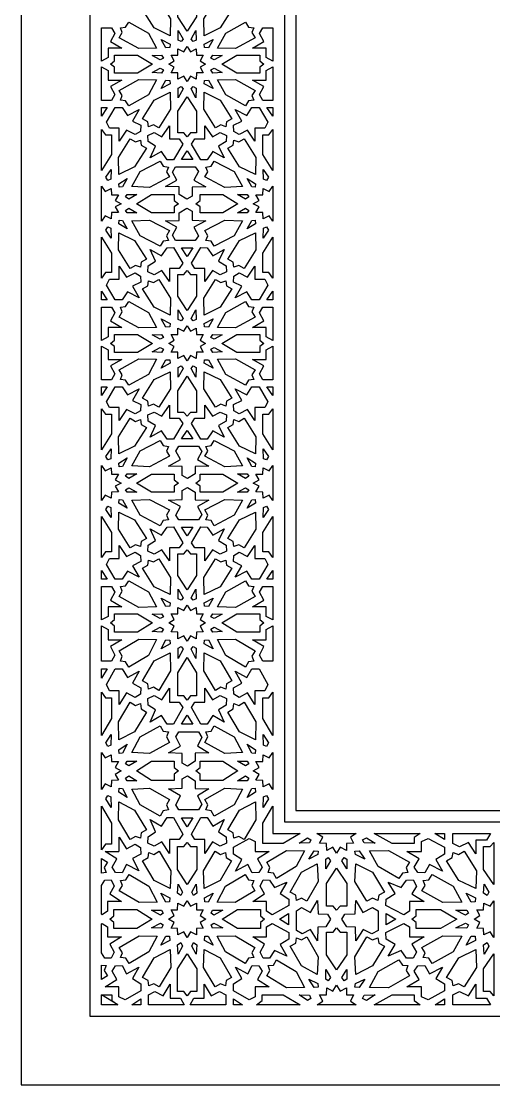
# Model space of a CAD drawing. Extents: x -275 to 275, y -935 to 935.
# Drawn here: x -275 to -68.5, y -935 to -469.7 of the extents above; entities that cross this region are included whole.
import ezdxf

# ---------------------------------------------------------------- set-up
doc = ezdxf.new("R2010")
doc.units = 0
doc.layers.add('LAYER_1', color=18, linetype='CONTINUOUS')
doc.layers.add('LAYER_2', color=4, linetype='CONTINUOUS')

msp = doc.modelspace()

# ---------------------------------------------------------------- linework, layer by layer
at = {"layer": 'LAYER_1'}
for points in [[(-275, -935), (275, -935), (275, 935), (-275, 935)], [(-209.78, -468.55), (-209.94, -475.99), (-216.89, -472.6), (-221.98, -464.46), (-219.66, -463.14), (-219.36, -460.95), (-217.19, -461.74), (-214.88, -460.42)], [(-201.06, -458.2), (-198.36, -458.2), (-198.36, -467.68), (-202.5, -473.98), (-206.64, -467.68), (-206.64, -458.2), (-203.94, -458.2), (-202.5, -456.47)], [(-187.81, -461.74), (-185.64, -460.95), (-185.34, -463.14), (-183.02, -464.46), (-188.11, -472.6), (-195.06, -475.99), (-195.22, -468.55), (-190.12, -460.42)], [(-234.16, -475.02), (-236, -478.51), (-231.01, -481.37), (-237.06, -481.37), (-237.06, -485.58), (-239.99, -487.13), (-239.99, -472.47), (-235.62, -472.47)], [(-219.44, -474.83), (-215.83, -481.42), (-223.62, -481.64), (-232.2, -476.85), (-230.84, -474.63), (-231.68, -472.57), (-229.38, -472.26), (-228.02, -470.04)], [(-204.25, -477.45), (-205.06, -478.54), (-206.45, -477.88), (-206.37, -473.64)], [(-198.55, -477.88), (-199.94, -478.54), (-200.75, -477.45), (-198.63, -473.64)], [(-175.62, -472.26), (-173.32, -472.57), (-174.16, -474.63), (-172.8, -476.85), (-181.38, -481.64), (-189.17, -481.42), (-185.56, -474.83), (-176.98, -470.04)], [(-165.01, -487.13), (-167.94, -485.58), (-167.94, -481.37), (-173.99, -481.37), (-169, -478.51), (-170.84, -475.02), (-169.38, -472.47), (-165.01, -472.47)], [(-209.9, -479.65), (-210.02, -481.13), (-211.81, -481.25), (-213.85, -477.6)], [(-193.19, -481.25), (-194.98, -481.13), (-195.1, -479.65), (-191.15, -477.6)], [(-200.99, -483.02), (-198.49, -481.75), (-198.39, -484.46), (-195.55, -484.55), (-196.88, -486.94), (-194.48, -488.37), (-196.88, -489.8), (-195.55, -492.2), (-198.39, -492.29), (-198.49, -495), (-200.99, -493.72), (-202.5, -496.02), (-204.01, -493.72), (-206.51, -495), (-206.61, -492.29), (-209.45, -492.2), (-208.12, -489.8), (-210.52, -488.37), (-208.12, -486.94), (-209.45, -484.55), (-206.61, -484.46), (-206.51, -481.75), (-204.01, -483.02), (-202.5, -480.73)], [(-217.67, -488.37), (-224.27, -492.31), (-234.21, -492.31), (-234.21, -489.74), (-236.01, -488.37), (-234.21, -487.01), (-234.21, -484.44), (-224.27, -484.44)], [(-212.8, -485.78), (-214.33, -486.51), (-217.82, -484.7), (-213.78, -484.43)], [(-187.18, -484.7), (-190.67, -486.51), (-192.2, -485.78), (-191.22, -484.43)], [(-170.79, -487.01), (-168.99, -488.37), (-170.79, -489.74), (-170.79, -492.31), (-180.73, -492.31), (-187.33, -488.37), (-180.73, -484.44), (-170.79, -484.44)], [(-237.06, -491.17), (-237.06, -495.38), (-231.01, -495.38), (-236, -498.24), (-234.16, -501.73), (-235.62, -504.28), (-239.99, -504.28), (-239.99, -489.62)], [(-212.8, -490.97), (-213.78, -492.32), (-217.82, -492.05), (-214.33, -490.24)], [(-187.18, -492.05), (-191.22, -492.32), (-192.2, -490.97), (-190.67, -490.24)], [(-165.01, -504.28), (-169.38, -504.28), (-170.84, -501.73), (-169, -498.24), (-173.99, -495.38), (-167.94, -495.38), (-167.94, -491.17), (-165.01, -489.62)], [(-215.83, -495.33), (-219.44, -501.92), (-228.02, -506.71), (-229.38, -504.49), (-231.68, -504.18), (-230.84, -502.12), (-232.2, -499.9), (-223.62, -495.11)], [(-210.02, -495.62), (-209.9, -497.1), (-213.85, -499.15), (-211.81, -495.5)], [(-191.15, -499.15), (-195.1, -497.1), (-194.98, -495.62), (-193.19, -495.5)], [(-172.8, -499.9), (-174.16, -502.12), (-173.32, -504.18), (-175.62, -504.49), (-176.98, -506.71), (-185.56, -501.92), (-189.17, -495.33), (-181.38, -495.11)], [(-209.78, -508.2), (-214.88, -516.33), (-217.19, -515.01), (-219.36, -515.8), (-219.66, -513.61), (-221.98, -512.29), (-216.89, -504.15), (-209.94, -500.76)], [(-204.25, -499.3), (-206.37, -503.11), (-206.45, -498.87), (-205.06, -498.21)], [(-198.55, -498.87), (-198.63, -503.11), (-200.75, -499.3), (-199.94, -498.21)], [(-188.11, -504.15), (-183.02, -512.29), (-185.34, -513.61), (-185.64, -515.8), (-187.81, -515.01), (-190.12, -516.33), (-195.22, -508.2), (-195.06, -500.76)], [(-198.36, -509.07), (-198.36, -518.55), (-201.06, -518.55), (-202.5, -520.28), (-203.94, -518.55), (-206.64, -518.55), (-206.64, -509.07), (-202.5, -502.77)], [(-239.99, -511.21), (-239.99, -507.45), (-237.4, -507.45)], [(-228.53, -510.94), (-223.54, -508.33), (-226.39, -513.34), (-222.78, -515.17), (-222.91, -517.84), (-225.23, -519.26), (-228.94, -517.31), (-232.15, -522.16), (-232.15, -516.45), (-236.49, -516.45), (-237.82, -513.87), (-233.93, -507.45), (-230.85, -507.45)], [(-167.18, -513.87), (-168.51, -516.45), (-172.85, -516.45), (-172.85, -522.16), (-176.06, -517.31), (-179.77, -519.26), (-182.09, -517.84), (-182.22, -515.17), (-178.61, -513.34), (-181.46, -508.33), (-176.47, -510.94), (-174.15, -507.45), (-171.07, -507.45)], [(-165.01, -511.21), (-167.6, -507.45), (-165.01, -507.45)], [(-210.19, -521.14), (-205.93, -521.14), (-204.42, -523.4), (-208.43, -530.28), (-211.28, -530.23), (-213.66, -526.67), (-218.67, -529.41), (-216.27, -524.31), (-219.54, -522.35), (-219.66, -519.67), (-216.95, -518.4), (-213.52, -520.2), (-210.19, -515.44)], [(-191.48, -520.2), (-188.05, -518.4), (-185.34, -519.67), (-185.46, -522.35), (-188.73, -524.31), (-186.33, -529.41), (-191.34, -526.67), (-193.72, -530.23), (-196.57, -530.28), (-200.58, -523.4), (-199.07, -521.14), (-194.81, -521.14), (-194.81, -515.44)], [(-238.15, -519.33), (-235.6, -519.33), (-235.6, -527.9), (-239.99, -534.91), (-239.99, -516.96)], [(-225.05, -522.49), (-222.88, -521.72), (-222.59, -523.91), (-220.28, -525.25), (-225.44, -533.35), (-232.41, -536.69), (-232.51, -529.26), (-227.36, -521.15)], [(-172.49, -529.26), (-172.59, -536.69), (-179.56, -533.35), (-184.72, -525.25), (-182.41, -523.91), (-182.12, -521.72), (-179.95, -522.49), (-177.64, -521.15)], [(-165.01, -534.91), (-169.4, -527.9), (-169.4, -519.33), (-166.85, -519.33), (-165.01, -516.96)], [(-200.06, -530.16), (-205, -530.16), (-202.5, -526.43)], [(-235.81, -538.83), (-237.2, -539.38), (-238.07, -537.92), (-235.7, -534.46)], [(-212.99, -533.09), (-210.71, -533.44), (-211.59, -535.48), (-210.28, -537.73), (-218.96, -542.35), (-226.74, -541.97), (-222.99, -535.46), (-214.31, -530.84)], [(-197.49, -535.47), (-199.56, -539.25), (-194.36, -542.06), (-200.26, -542.3), (-200.31, -546.25), (-202.59, -547.48), (-205.94, -545.45), (-205.96, -542.18), (-211.94, -542.04), (-207, -539.18), (-208.89, -535.74), (-207.53, -533.38), (-198.93, -533.38)], [(-182.01, -535.46), (-178.26, -541.97), (-186.04, -542.35), (-194.72, -537.73), (-193.41, -535.48), (-194.29, -533.44), (-192.01, -533.09), (-190.69, -530.84)], [(-166.93, -537.92), (-167.8, -539.38), (-169.19, -538.83), (-169.3, -534.46)], [(-230.75, -542.18), (-232.24, -542.33), (-232.42, -540.73), (-228.73, -538.45)], [(-172.58, -540.73), (-172.76, -542.33), (-174.25, -542.18), (-176.27, -538.45)], [(-238.38, -544.14), (-235.69, -542.87), (-235.58, -545.57), (-232.53, -545.67), (-233.96, -548.06), (-231.38, -549.49), (-233.96, -550.92), (-232.53, -553.31), (-235.58, -553.41), (-235.69, -556.11), (-238.38, -554.84), (-240, -557.14), (-240, -549.49), (-240, -549.49), (-240, -549.49), (-240, -541.84)], [(-165, -549.49), (-165, -549.49), (-165, -549.49), (-165, -557.14), (-166.62, -554.84), (-169.31, -556.11), (-169.42, -553.41), (-172.47, -553.31), (-171.04, -550.92), (-173.62, -549.49), (-171.04, -548.06), (-172.47, -545.67), (-169.42, -545.57), (-169.31, -542.87), (-166.62, -544.14), (-165, -541.84)], [(-224.56, -545.46), (-228.03, -547.46), (-229.49, -546.51), (-228.72, -545.45)], [(-208.16, -548.12), (-206.35, -549.49), (-208.16, -550.86), (-208.16, -553.44), (-218.1, -553.44), (-224.71, -549.49), (-224.71, -549.49), (-224.71, -549.49), (-218.1, -545.54), (-208.16, -545.54)], [(-180.29, -549.49), (-180.29, -549.49), (-180.29, -549.49), (-186.9, -553.44), (-196.84, -553.44), (-196.84, -550.86), (-198.65, -549.49), (-196.84, -548.12), (-196.84, -545.54), (-186.9, -545.54)], [(-175.51, -546.51), (-176.97, -547.46), (-180.44, -545.46), (-176.28, -545.45)], [(-224.56, -553.52), (-228.72, -553.53), (-229.49, -552.47), (-228.03, -551.52)], [(-200.31, -552.73), (-200.26, -556.68), (-194.36, -556.92), (-199.56, -559.73), (-197.49, -563.51), (-198.93, -565.6), (-207.53, -565.6), (-208.89, -563.24), (-207, -559.8), (-211.94, -556.94), (-205.96, -556.8), (-205.94, -553.53), (-202.59, -551.5)], [(-175.51, -552.47), (-176.28, -553.53), (-180.44, -553.52), (-176.97, -551.52)], [(-230.75, -556.8), (-228.73, -560.53), (-232.42, -558.25), (-232.24, -556.65)], [(-210.28, -561.25), (-211.59, -563.5), (-210.71, -565.54), (-212.99, -565.89), (-214.31, -568.14), (-222.99, -563.52), (-226.74, -557.01), (-218.96, -556.63)], [(-178.26, -557.01), (-182.01, -563.52), (-190.69, -568.14), (-192.01, -565.89), (-194.29, -565.54), (-193.41, -563.5), (-194.72, -561.25), (-186.04, -556.63)], [(-172.58, -558.25), (-176.27, -560.53), (-174.25, -556.8), (-172.76, -556.65)], [(-235.81, -560.15), (-235.7, -564.52), (-238.07, -561.06), (-237.2, -559.6)], [(-225.44, -565.63), (-220.28, -573.73), (-222.59, -575.07), (-222.88, -577.26), (-225.05, -576.49), (-227.36, -577.83), (-232.51, -569.72), (-232.41, -562.29)], [(-172.49, -569.72), (-177.64, -577.83), (-179.95, -576.49), (-182.12, -577.26), (-182.41, -575.07), (-184.72, -573.73), (-179.56, -565.63), (-172.59, -562.29)], [(-166.93, -561.06), (-169.3, -564.52), (-169.19, -560.15), (-167.8, -559.6)], [(-235.6, -571.08), (-235.6, -579.65), (-238.15, -579.65), (-239.99, -582.02), (-239.99, -564.07)], [(-165.01, -582.02), (-166.85, -579.65), (-169.4, -579.65), (-169.4, -571.08), (-165.01, -564.07)], [(-204.42, -575.58), (-205.93, -577.84), (-210.19, -577.84), (-210.19, -583.54), (-213.52, -578.78), (-216.95, -580.58), (-219.66, -579.31), (-219.54, -576.63), (-216.27, -574.67), (-218.67, -569.57), (-213.66, -572.31), (-211.28, -568.75), (-208.43, -568.7)], [(-202.5, -572.55), (-205, -568.82), (-200.06, -568.82)], [(-193.72, -568.75), (-191.34, -572.31), (-186.33, -569.57), (-188.73, -574.67), (-185.46, -576.63), (-185.34, -579.31), (-188.05, -580.58), (-191.48, -578.78), (-194.81, -583.54), (-194.81, -577.84), (-199.07, -577.84), (-200.58, -575.58), (-196.57, -568.7)], [(-228.94, -581.67), (-225.23, -579.72), (-222.91, -581.14), (-222.78, -583.81), (-226.39, -585.64), (-223.54, -590.65), (-228.53, -588.04), (-230.85, -591.53), (-233.93, -591.53), (-237.82, -585.11), (-236.49, -582.53), (-232.15, -582.53), (-232.15, -576.82)], [(-172.85, -582.53), (-168.51, -582.53), (-167.18, -585.11), (-171.07, -591.53), (-174.15, -591.53), (-176.47, -588.04), (-181.46, -590.65), (-178.61, -585.64), (-182.22, -583.81), (-182.09, -581.14), (-179.77, -579.72), (-176.06, -581.67), (-172.85, -576.82)], [(-201.06, -580.43), (-198.36, -580.43), (-198.36, -589.91), (-202.5, -596.21), (-206.64, -589.91), (-206.64, -580.43), (-203.94, -580.43), (-202.5, -578.7)], [(-209.78, -590.78), (-209.94, -598.22), (-216.89, -594.83), (-221.98, -586.69), (-219.66, -585.37), (-219.36, -583.18), (-217.19, -583.97), (-214.88, -582.65)], [(-187.81, -583.97), (-185.64, -583.18), (-185.34, -585.37), (-183.02, -586.69), (-188.11, -594.83), (-195.06, -598.22), (-195.22, -590.78), (-190.12, -582.65)], [(-237.4, -591.53), (-239.99, -591.53), (-239.99, -587.77)], [(-165.01, -591.53), (-167.6, -591.53), (-165.01, -587.77)], [(-234.16, -597.25), (-236, -600.74), (-231.01, -603.6), (-237.06, -603.6), (-237.06, -607.81), (-239.99, -609.36), (-239.99, -594.7), (-235.62, -594.7)], [(-219.44, -597.06), (-215.83, -603.65), (-223.62, -603.87), (-232.2, -599.08), (-230.84, -596.86), (-231.68, -594.8), (-229.38, -594.49), (-228.02, -592.27)], [(-175.62, -594.49), (-173.32, -594.8), (-174.16, -596.86), (-172.8, -599.08), (-181.38, -603.87), (-189.17, -603.65), (-185.56, -597.06), (-176.98, -592.27)], [(-165.01, -609.36), (-167.94, -607.81), (-167.94, -603.6), (-173.99, -603.6), (-169, -600.74), (-170.84, -597.25), (-169.38, -594.7), (-165.01, -594.7)], [(-209.9, -601.88), (-210.02, -603.36), (-211.81, -603.48), (-213.85, -599.83)], [(-204.25, -599.68), (-205.06, -600.77), (-206.45, -600.11), (-206.37, -595.87)], [(-198.55, -600.11), (-199.94, -600.77), (-200.75, -599.68), (-198.63, -595.87)], [(-193.19, -603.48), (-194.98, -603.36), (-195.1, -601.88), (-191.15, -599.83)], [(-200.99, -605.26), (-198.49, -603.98), (-198.39, -606.69), (-195.55, -606.78), (-196.88, -609.18), (-194.47, -610.61), (-194.47, -610.61), (-196.88, -612.05), (-195.55, -614.44), (-198.39, -614.53), (-198.49, -617.24), (-200.99, -615.97), (-202.5, -618.26), (-204.01, -615.97), (-206.51, -617.24), (-206.61, -614.53), (-209.45, -614.44), (-208.12, -612.05), (-210.53, -610.61), (-210.53, -610.61), (-208.12, -609.18), (-209.45, -606.78), (-206.61, -606.69), (-206.51, -603.98), (-204.01, -605.26), (-202.5, -602.96)], [(-217.66, -610.61), (-224.27, -614.55), (-234.21, -614.55), (-234.21, -611.98), (-236.02, -610.61), (-236.02, -610.61), (-234.21, -609.24), (-234.21, -606.67), (-224.27, -606.67)], [(-212.8, -608.01), (-214.33, -608.74), (-217.82, -606.93), (-213.78, -606.66)], [(-187.18, -606.93), (-190.67, -608.74), (-192.2, -608.01), (-191.22, -606.66)], [(-170.79, -609.24), (-168.98, -610.61), (-168.98, -610.61), (-170.79, -611.98), (-170.79, -614.55), (-180.73, -614.55), (-187.34, -610.61), (-180.73, -606.67), (-170.79, -606.67)], [(-237.06, -613.41), (-237.06, -617.62), (-231.01, -617.62), (-236, -620.48), (-234.16, -623.97), (-235.62, -626.52), (-239.99, -626.52), (-239.99, -611.86)], [(-212.8, -613.21), (-213.78, -614.56), (-217.82, -614.29), (-214.33, -612.48)], [(-187.18, -614.29), (-191.22, -614.56), (-192.2, -613.21), (-190.67, -612.48)], [(-165.01, -626.52), (-169.38, -626.52), (-170.84, -623.97), (-169, -620.48), (-173.99, -617.62), (-167.94, -617.62), (-167.94, -613.41), (-165.01, -611.86)], [(-215.83, -617.57), (-219.44, -624.16), (-228.02, -628.95), (-229.38, -626.73), (-231.68, -626.42), (-230.84, -624.36), (-232.2, -622.14), (-223.62, -617.35)], [(-210.02, -617.86), (-209.9, -619.34), (-213.85, -621.39), (-211.81, -617.74)], [(-191.15, -621.39), (-195.1, -619.34), (-194.98, -617.86), (-193.19, -617.74)], [(-172.8, -622.14), (-174.16, -624.36), (-173.32, -626.42), (-175.62, -626.73), (-176.98, -628.95), (-185.56, -624.16), (-189.17, -617.57), (-181.38, -617.35)], [(-209.78, -630.44), (-214.88, -638.57), (-217.19, -637.25), (-219.36, -638.04), (-219.66, -635.85), (-221.98, -634.53), (-216.89, -626.39), (-209.94, -623)], [(-204.25, -621.54), (-206.37, -625.35), (-206.45, -621.11), (-205.06, -620.45)], [(-198.55, -621.11), (-198.63, -625.35), (-200.75, -621.54), (-199.94, -620.45)], [(-188.11, -626.39), (-183.02, -634.53), (-185.34, -635.85), (-185.64, -638.04), (-187.81, -637.25), (-190.12, -638.57), (-195.22, -630.44), (-195.06, -623)], [(-198.36, -631.31), (-198.36, -640.79), (-201.06, -640.79), (-202.5, -642.52), (-203.94, -640.79), (-206.64, -640.79), (-206.64, -631.31), (-202.5, -625.01)], [(-239.99, -633.45), (-239.99, -629.69), (-237.4, -629.69)], [(-228.53, -633.18), (-223.54, -630.57), (-226.39, -635.59), (-222.78, -637.41), (-222.91, -640.08), (-225.23, -641.5), (-228.94, -639.55), (-232.15, -644.4), (-232.15, -638.69), (-236.49, -638.69), (-237.82, -636.12), (-233.93, -629.69), (-230.85, -629.69)], [(-167.18, -636.12), (-168.51, -638.69), (-172.85, -638.69), (-172.85, -644.4), (-176.06, -639.55), (-179.77, -641.5), (-182.09, -640.08), (-182.22, -637.41), (-178.61, -635.59), (-181.46, -630.57), (-176.47, -633.18), (-174.15, -629.69), (-171.07, -629.69)], [(-165.01, -633.45), (-167.6, -629.69), (-165.01, -629.69)], [(-238.15, -641.57), (-235.6, -641.57), (-235.6, -650.14), (-239.99, -657.16), (-239.99, -639.2)], [(-210.19, -643.38), (-205.93, -643.38), (-204.42, -645.64), (-208.43, -652.52), (-211.28, -652.47), (-213.66, -648.92), (-218.67, -651.65), (-216.27, -646.55), (-219.54, -644.59), (-219.66, -641.91), (-216.95, -640.64), (-213.52, -642.44), (-210.19, -637.68)], [(-191.48, -642.44), (-188.05, -640.64), (-185.34, -641.91), (-185.46, -644.59), (-188.73, -646.55), (-186.33, -651.65), (-191.34, -648.92), (-193.72, -652.47), (-196.57, -652.52), (-200.58, -645.64), (-199.07, -643.38), (-194.81, -643.38), (-194.81, -637.68)], [(-165.01, -657.16), (-169.4, -650.14), (-169.4, -641.57), (-166.85, -641.57), (-165.01, -639.2)], [(-225.05, -644.73), (-222.88, -643.96), (-222.59, -646.15), (-220.28, -647.49), (-225.44, -655.59), (-232.41, -658.93), (-232.51, -651.5), (-227.36, -643.39)], [(-172.49, -651.5), (-172.59, -658.93), (-179.56, -655.59), (-184.72, -647.49), (-182.41, -646.15), (-182.12, -643.96), (-179.95, -644.73), (-177.64, -643.39)], [(-200, -652.4), (-204.94, -652.4), (-202.5, -648.68)], [(-212.99, -655.33), (-210.71, -655.68), (-211.59, -657.72), (-210.28, -659.97), (-218.96, -664.59), (-226.74, -664.21), (-222.99, -657.7), (-214.31, -653.08)], [(-196.11, -657.98), (-198, -661.42), (-193.06, -664.28), (-199.04, -664.42), (-199.06, -667.69), (-202.41, -669.72), (-204.69, -668.49), (-204.74, -664.54), (-210.64, -664.3), (-205.44, -661.49), (-207.51, -657.71), (-206.07, -655.62), (-197.47, -655.62)], [(-182.01, -657.7), (-178.26, -664.21), (-186.04, -664.59), (-194.72, -659.97), (-193.41, -657.72), (-194.29, -655.68), (-192.01, -655.33), (-190.69, -653.08)], [(-235.81, -661.07), (-237.2, -661.62), (-238.07, -660.16), (-235.7, -656.7)], [(-230.75, -664.43), (-232.24, -664.57), (-232.42, -662.98), (-228.73, -660.69)], [(-172.58, -662.98), (-172.76, -664.57), (-174.25, -664.43), (-176.27, -660.69)], [(-166.93, -660.16), (-167.8, -661.62), (-169.19, -661.07), (-169.3, -656.7)], [(-238.38, -666.38), (-235.69, -665.11), (-235.58, -667.81), (-232.53, -667.91), (-233.96, -670.3), (-231.38, -671.73), (-233.96, -673.16), (-232.53, -675.55), (-235.58, -675.65), (-235.69, -678.36), (-238.38, -677.08), (-240, -679.38), (-240, -671.73), (-240, -671.73), (-240, -671.73), (-240, -671.73), (-240, -664.08)], [(-165, -671.73), (-165, -671.73), (-165, -671.73), (-165, -679.38), (-166.62, -677.08), (-169.31, -678.36), (-169.42, -675.65), (-172.47, -675.55), (-171.04, -673.16), (-173.62, -671.73), (-171.04, -670.3), (-172.47, -667.91), (-169.42, -667.81), (-169.31, -665.11), (-166.62, -666.38), (-165, -664.08)], [(-224.56, -667.7), (-228.03, -669.7), (-229.49, -668.75), (-228.72, -667.69)], [(-208.16, -670.36), (-206.35, -671.73), (-208.16, -673.1), (-208.16, -675.68), (-218.1, -675.68), (-224.71, -671.73), (-224.71, -671.73), (-224.71, -671.73), (-218.1, -667.79), (-208.16, -667.79)], [(-180.29, -671.73), (-180.29, -671.73), (-180.29, -671.73), (-186.9, -675.68), (-196.84, -675.68), (-196.84, -673.1), (-198.65, -671.73), (-196.84, -670.36), (-196.84, -667.79), (-186.9, -667.79)], [(-175.51, -668.75), (-176.97, -669.7), (-180.44, -667.7), (-176.28, -667.69)], [(-224.56, -675.76), (-228.72, -675.77), (-229.49, -674.71), (-228.03, -673.76)], [(-199.06, -675.77), (-199.04, -679.04), (-193.06, -679.18), (-198, -682.05), (-196.11, -685.49), (-197.47, -687.84), (-206.07, -687.84), (-207.51, -685.75), (-205.44, -681.97), (-210.64, -679.16), (-204.74, -678.92), (-204.69, -674.97), (-202.41, -673.74)], [(-175.51, -674.71), (-176.28, -675.77), (-180.44, -675.76), (-176.97, -673.76)], [(-230.75, -679.04), (-228.73, -682.77), (-232.42, -680.49), (-232.24, -678.89)], [(-210.28, -683.49), (-211.59, -685.74), (-210.71, -687.78), (-212.99, -688.13), (-214.31, -690.38), (-222.99, -685.76), (-226.74, -679.25), (-218.96, -678.87)], [(-178.26, -679.25), (-182.01, -685.76), (-190.69, -690.38), (-192.01, -688.13), (-194.29, -687.78), (-193.41, -685.74), (-194.72, -683.49), (-186.04, -678.87)], [(-172.58, -680.49), (-176.27, -682.77), (-174.25, -679.04), (-172.76, -678.89)], [(-235.81, -682.39), (-235.7, -686.76), (-238.07, -683.3), (-237.2, -681.84)], [(-166.93, -683.3), (-169.3, -686.76), (-169.19, -682.39), (-167.8, -681.84)], [(-235.6, -693.33), (-235.6, -701.89), (-238.15, -701.89), (-239.99, -704.26), (-239.99, -686.31)], [(-225.44, -687.87), (-220.28, -695.98), (-222.59, -697.31), (-222.88, -699.5), (-225.05, -698.73), (-227.36, -700.07), (-232.51, -691.97), (-232.41, -684.53)], [(-172.49, -691.97), (-177.64, -700.07), (-179.95, -698.73), (-182.12, -699.5), (-182.41, -697.31), (-184.72, -695.98), (-179.56, -687.87), (-172.59, -684.53)], [(-165.01, -704.26), (-166.85, -701.89), (-169.4, -701.89), (-169.4, -693.33), (-165.01, -686.31)], [(-204.42, -697.82), (-205.93, -700.08), (-210.19, -700.08), (-210.19, -705.78), (-213.52, -701.02), (-216.95, -702.83), (-219.66, -701.55), (-219.54, -698.87), (-216.27, -696.91), (-218.67, -691.81), (-213.66, -694.55), (-211.28, -690.99), (-208.43, -690.94)], [(-202.5, -694.79), (-204.94, -691.06), (-200, -691.06)], [(-193.72, -690.99), (-191.34, -694.55), (-186.33, -691.81), (-188.73, -696.91), (-185.46, -698.87), (-185.34, -701.55), (-188.05, -702.83), (-191.48, -701.02), (-194.81, -705.78), (-194.81, -700.08), (-199.07, -700.08), (-200.58, -697.82), (-196.57, -690.94)], [(-228.94, -703.91), (-225.23, -701.96), (-222.91, -703.38), (-222.78, -706.05), (-226.39, -707.88), (-223.54, -712.89), (-228.53, -710.28), (-230.85, -713.77), (-233.93, -713.77), (-237.82, -707.35), (-236.49, -704.77), (-232.15, -704.77), (-232.15, -699.06)], [(-201.06, -702.67), (-198.36, -702.67), (-198.36, -712.15), (-202.5, -718.45), (-206.64, -712.15), (-206.64, -702.67), (-203.94, -702.67), (-202.5, -700.94)], [(-172.85, -704.77), (-168.51, -704.77), (-167.18, -707.35), (-171.07, -713.77), (-174.15, -713.77), (-176.47, -710.28), (-181.46, -712.89), (-178.61, -707.88), (-182.22, -706.05), (-182.09, -703.38), (-179.77, -701.96), (-176.06, -703.91), (-172.85, -699.06)], [(-209.78, -713.03), (-209.94, -720.46), (-216.89, -717.07), (-221.98, -708.93), (-219.66, -707.62), (-219.36, -705.43), (-217.19, -706.21), (-214.88, -704.89)], [(-187.81, -706.21), (-185.64, -705.43), (-185.34, -707.62), (-183.02, -708.93), (-188.11, -717.07), (-195.06, -720.46), (-195.22, -713.03), (-190.12, -704.89)], [(-237.4, -713.77), (-239.99, -713.77), (-239.99, -710.01)], [(-165.01, -713.77), (-167.6, -713.77), (-165.01, -710.01)], [(-219.44, -719.3), (-215.83, -725.89), (-223.62, -726.11), (-232.2, -721.32), (-230.84, -719.1), (-231.68, -717.04), (-229.38, -716.73), (-228.02, -714.51)], [(-175.62, -716.73), (-173.32, -717.04), (-174.16, -719.1), (-172.8, -721.32), (-181.38, -726.11), (-189.17, -725.89), (-185.56, -719.3), (-176.98, -714.51)], [(-234.16, -719.49), (-236, -722.98), (-231.01, -725.84), (-237.06, -725.84), (-237.06, -730.05), (-239.99, -731.6), (-239.99, -716.94), (-235.62, -716.94)], [(-204.25, -721.92), (-205.06, -723.01), (-206.45, -722.35), (-206.37, -718.11)], [(-198.55, -722.35), (-199.94, -723.01), (-200.75, -721.92), (-198.63, -718.11)], [(-165.01, -731.6), (-167.94, -730.05), (-167.94, -725.84), (-173.99, -725.84), (-169, -722.98), (-170.84, -719.49), (-169.38, -716.94), (-165.01, -716.94)], [(-209.9, -724.12), (-210.02, -725.6), (-211.81, -725.72), (-213.85, -722.07)], [(-200.99, -727.5), (-198.49, -726.22), (-198.39, -728.93), (-195.55, -729.02), (-196.88, -731.42), (-194.49, -732.84), (-196.88, -734.36), (-195.55, -736.89), (-198.39, -736.99), (-198.49, -739.87), (-200.99, -738.52), (-202.5, -740.95), (-204.01, -738.52), (-206.51, -739.87), (-206.61, -736.99), (-209.45, -736.89), (-208.12, -734.36), (-210.51, -732.84), (-208.12, -731.42), (-209.45, -729.02), (-206.61, -728.93), (-206.51, -726.22), (-204.01, -727.5), (-202.5, -725.2)], [(-193.19, -725.72), (-194.98, -725.6), (-195.1, -724.12), (-191.15, -722.07)], [(-217.67, -732.84), (-224.27, -737.02), (-234.21, -737.02), (-234.21, -734.29), (-236.01, -732.84), (-234.21, -731.48), (-234.21, -728.91), (-224.27, -728.91)], [(-212.8, -730.25), (-214.33, -730.99), (-217.82, -729.17), (-213.78, -728.9)], [(-187.18, -729.17), (-190.67, -730.99), (-192.2, -730.25), (-191.22, -728.9)], [(-170.79, -731.48), (-168.99, -732.84), (-170.79, -734.29), (-170.79, -737.02), (-180.73, -737.02), (-187.33, -732.84), (-180.73, -728.91), (-170.79, -728.91)], [(-237.06, -735.81), (-237.06, -740.27), (-231.01, -740.27), (-236, -743.31), (-234.16, -747.01), (-235.62, -749.71), (-239.99, -749.71), (-239.99, -734.16)], [(-212.8, -735.59), (-213.78, -737.03), (-217.82, -736.74), (-214.33, -734.81)], [(-187.18, -736.74), (-191.22, -737.03), (-192.2, -735.59), (-190.67, -734.81)], [(-165.01, -749.71), (-169.38, -749.71), (-170.84, -747.01), (-169, -743.31), (-173.99, -740.27), (-167.94, -740.27), (-167.94, -735.81), (-165.01, -734.16)], [(-215.83, -740.22), (-219.44, -747.21), (-228.02, -752.29), (-229.38, -749.94), (-231.68, -749.61), (-230.84, -747.43), (-232.2, -745.07), (-223.62, -739.99)], [(-210.02, -740.52), (-209.9, -742.1), (-213.85, -744.27), (-211.81, -740.4)], [(-204.25, -744.43), (-206.37, -748.47), (-206.45, -743.97), (-205.06, -743.28)], [(-198.55, -743.97), (-198.63, -748.47), (-200.75, -744.43), (-199.94, -743.28)], [(-191.15, -744.27), (-195.1, -742.1), (-194.98, -740.52), (-193.19, -740.4)], [(-172.8, -745.07), (-174.16, -747.43), (-173.32, -749.61), (-175.62, -749.94), (-176.98, -752.29), (-185.56, -747.21), (-189.17, -740.22), (-181.38, -739.99)], [(-209.78, -753.87), (-214.88, -762.5), (-217.19, -761.1), (-219.36, -761.93), (-219.66, -759.61), (-221.98, -758.21), (-216.89, -749.58), (-209.94, -745.98)], [(-198.36, -754.8), (-198.36, -764.85), (-201.06, -764.85), (-202.5, -766.69), (-203.94, -764.85), (-206.64, -764.85), (-206.64, -754.8), (-202.5, -748.12)], [(-188.11, -749.58), (-183.02, -758.21), (-185.34, -759.61), (-185.64, -761.93), (-187.81, -761.1), (-190.12, -762.5), (-195.22, -753.87), (-195.06, -745.98)], [(-239.99, -757.07), (-239.99, -753.08), (-237.4, -753.08)], [(-228.53, -756.78), (-223.54, -754.01), (-226.39, -759.33), (-222.78, -761.27), (-222.91, -764.1), (-225.23, -765.61), (-228.94, -763.54), (-232.15, -768.68), (-232.15, -762.63), (-236.49, -762.63), (-237.82, -759.89), (-233.93, -753.08), (-230.85, -753.08)], [(-167.18, -759.89), (-168.51, -762.63), (-172.85, -762.63), (-172.85, -768.68), (-176.06, -763.54), (-179.77, -765.61), (-182.09, -764.1), (-182.22, -761.27), (-178.61, -759.33), (-181.46, -754.01), (-176.47, -756.78), (-174.15, -753.08), (-171.07, -753.08)], [(-210.19, -767.6), (-205.93, -767.6), (-204.42, -770), (-208.43, -777.29), (-211.28, -777.24), (-213.66, -773.47), (-218.67, -776.38), (-216.27, -770.97), (-219.54, -768.89), (-219.66, -766.04), (-216.95, -764.69), (-213.52, -766.6), (-210.19, -761.55)], [(-191.48, -766.6), (-188.05, -764.69), (-185.34, -766.04), (-185.46, -768.89), (-188.73, -770.97), (-186.33, -776.38), (-191.34, -773.47), (-193.72, -777.24), (-196.57, -777.29), (-200.58, -770), (-199.07, -767.6), (-194.81, -767.6), (-194.81, -761.55)], [(-238.15, -765.69), (-235.6, -765.69), (-235.6, -774.77), (-239.99, -782.22), (-239.99, -763.17)], [(-225.05, -769.03), (-222.88, -768.22), (-222.59, -770.54), (-220.28, -771.96), (-225.44, -780.55), (-232.41, -784.1), (-232.51, -776.21), (-227.36, -767.62)], [(-172.49, -776.21), (-172.59, -784.1), (-179.56, -780.55), (-184.72, -771.96), (-182.41, -770.54), (-182.12, -768.22), (-179.95, -769.03), (-177.64, -767.62)], [(-165.01, -782.22), (-169.4, -774.77), (-169.4, -765.69), (-166.85, -765.69), (-165.01, -763.17)], [(-200, -777.17), (-204.94, -777.17), (-202.5, -773.22)], [(-235.81, -786.37), (-237.2, -786.96), (-238.07, -785.4), (-235.7, -781.73)], [(-212.99, -780.28), (-210.71, -780.65), (-211.59, -782.82), (-210.28, -785.2), (-218.96, -790.1), (-226.74, -789.7), (-222.99, -782.79), (-214.31, -777.89)], [(-196.11, -783.09), (-198, -786.74), (-193.06, -789.77), (-199.04, -789.93), (-199.06, -793.4), (-202.41, -795.55), (-204.69, -794.25), (-204.74, -790.05), (-210.64, -789.8), (-205.44, -786.81), (-207.51, -782.81), (-206.07, -780.59), (-197.47, -780.59)], [(-182.01, -782.79), (-178.26, -789.7), (-186.04, -790.1), (-194.72, -785.2), (-193.41, -782.82), (-194.29, -780.65), (-192.01, -780.28), (-190.69, -777.89)], [(-166.93, -785.4), (-167.8, -786.96), (-169.19, -786.37), (-169.3, -781.73)], [(-230.75, -789.93), (-232.24, -790.08), (-232.42, -788.39), (-228.73, -785.96)], [(-172.58, -788.39), (-172.76, -790.08), (-174.25, -789.93), (-176.27, -785.96)], [(-238.38, -792), (-235.69, -790.65), (-235.58, -793.52), (-232.53, -793.62), (-233.96, -796.16), (-231.38, -797.68), (-233.96, -799.2), (-232.53, -801.74), (-235.58, -801.83), (-235.69, -804.71), (-238.38, -803.36), (-240, -805.8), (-240, -797.68), (-240, -797.68), (-240, -797.68), (-240, -797.68), (-240, -789.56)], [(-165, -797.68), (-165, -797.68), (-165, -797.68), (-165, -805.8), (-166.62, -803.36), (-169.31, -804.71), (-169.42, -801.83), (-172.47, -801.74), (-171.04, -799.2), (-173.62, -797.68), (-171.04, -796.16), (-172.47, -793.62), (-169.42, -793.52), (-169.31, -790.65), (-166.62, -792), (-165, -789.56)], [(-224.56, -793.4), (-228.03, -795.52), (-229.49, -794.52), (-228.72, -793.39)], [(-208.16, -796.22), (-206.35, -797.68), (-208.16, -799.13), (-208.16, -801.86), (-218.1, -801.86), (-224.71, -797.68), (-224.71, -797.68), (-224.71, -797.68), (-218.1, -793.49), (-208.16, -793.49)], [(-180.29, -797.68), (-180.29, -797.68), (-180.29, -797.68), (-186.9, -801.86), (-196.84, -801.86), (-196.84, -799.13), (-198.65, -797.68), (-196.84, -796.22), (-196.84, -793.49), (-186.9, -793.49)], [(-175.51, -794.52), (-176.97, -795.52), (-180.44, -793.4), (-176.28, -793.39)], [(-224.56, -801.96), (-228.72, -801.97), (-229.49, -800.84), (-228.03, -799.83)], [(-199.06, -801.96), (-199.04, -805.43), (-193.06, -805.59), (-198, -808.62), (-196.11, -812.27), (-197.47, -814.77), (-206.07, -814.77), (-207.51, -812.55), (-205.44, -808.55), (-210.64, -805.56), (-204.74, -805.3), (-204.69, -801.11), (-202.41, -799.81)], [(-175.51, -800.84), (-176.28, -801.97), (-180.44, -801.96), (-176.97, -799.83)], [(-235.81, -808.99), (-235.7, -813.63), (-238.07, -809.96), (-237.2, -808.4)], [(-230.75, -805.43), (-228.73, -809.39), (-232.42, -806.97), (-232.24, -805.28)], [(-210.28, -810.16), (-211.59, -812.54), (-210.71, -814.71), (-212.99, -815.08), (-214.31, -817.46), (-222.99, -812.57), (-226.74, -805.65), (-218.96, -805.26)], [(-178.26, -805.65), (-182.01, -812.57), (-190.69, -817.46), (-192.01, -815.08), (-194.29, -814.71), (-193.41, -812.54), (-194.72, -810.16), (-186.04, -805.26)], [(-172.58, -806.97), (-176.27, -809.39), (-174.25, -805.43), (-172.76, -805.28)], [(-166.93, -809.96), (-169.3, -813.63), (-169.19, -808.99), (-167.8, -808.4)], [(-235.6, -820.59), (-235.6, -829.67), (-238.15, -829.67), (-239.99, -832.19), (-239.99, -813.14)], [(-225.44, -814.81), (-220.28, -823.4), (-222.59, -824.82), (-222.88, -827.14), (-225.05, -826.33), (-227.36, -827.74), (-232.51, -819.15), (-232.41, -811.26)], [(-172.49, -819.15), (-177.64, -827.74), (-179.95, -826.33), (-182.12, -827.14), (-182.41, -824.82), (-184.72, -823.4), (-179.56, -814.81), (-172.59, -811.26)], [(-165.01, -825.04), (-153.12, -825.04), (-160.57, -829.43), (-169.4, -829.43), (-169.4, -820.59), (-165.01, -813.14)], [(-204.42, -825.36), (-205.93, -827.76), (-210.19, -827.76), (-210.19, -833.81), (-213.52, -828.75), (-216.95, -830.67), (-219.66, -829.31), (-219.54, -826.47), (-216.27, -824.39), (-218.67, -818.98), (-213.66, -821.88), (-211.28, -818.11), (-208.43, -818.06)], [(-202.5, -822.14), (-204.94, -818.19), (-200, -818.19)], [(-193.72, -818.11), (-191.34, -821.88), (-186.33, -818.98), (-188.73, -824.39), (-185.46, -826.47), (-185.34, -829.31), (-188.05, -830.67), (-191.48, -828.75), (-194.81, -833.81), (-194.81, -827.76), (-199.07, -827.76), (-200.58, -825.36), (-196.57, -818.06)], [(-228.94, -831.82), (-225.23, -829.75), (-222.91, -831.25), (-222.78, -834.09), (-226.39, -836.03), (-223.61, -841.42), (-229, -838.64), (-230.94, -842.24), (-233.77, -842.12), (-235.28, -839.8), (-233.21, -836.09), (-238.35, -832.88), (-232.3, -832.88), (-232.3, -832.73), (-232.15, -832.73), (-232.15, -826.68)], [(-172.71, -828.53), (-172.71, -832.88), (-166.65, -832.88), (-171.79, -836.09), (-169.73, -839.8), (-171.23, -842.12), (-174.07, -842.24), (-176, -838.64), (-181.32, -841.49), (-178.56, -836.49), (-182.26, -834.17), (-182.26, -831.09), (-175.44, -827.21)], [(-148.38, -827.83), (-148.97, -829.22), (-153.6, -829.33), (-149.93, -826.96)], [(-137.18, -825.02), (-128.58, -825.02), (-131.16, -826.64), (-129.73, -829.34), (-132.77, -829.44), (-132.88, -832.49), (-135.57, -831.06), (-137.18, -833.64), (-138.79, -831.06), (-141.47, -832.49), (-141.58, -829.44), (-144.62, -829.34), (-143.19, -826.64), (-145.77, -825.02), (-137.18, -825.02), (-137.18, -825.02)], [(-120.28, -829.33), (-125.19, -829.22), (-125.82, -827.83), (-124.17, -826.96)], [(-103.28, -826.88), (-103.28, -829.43), (-112.91, -829.43), (-120.79, -825.04), (-100.62, -825.04)], [(-89.93, -831.09), (-89.93, -834.17), (-93.85, -836.49), (-90.92, -841.49), (-96.55, -838.64), (-98.61, -842.24), (-101.61, -842.12), (-103.2, -839.8), (-101.01, -836.09), (-106.46, -832.88), (-100.05, -832.88), (-100.05, -828.53), (-97.15, -827.21)], [(-89.93, -827.63), (-94.16, -825.04), (-89.93, -825.04)], [(-71.63, -827.96), (-76.36, -827.96), (-76.36, -834.02), (-79.58, -829.02), (-83.5, -830.87), (-86.36, -829.4), (-86.36, -825.04), (-69.89, -825.04)], [(-209.66, -841.4), (-209.89, -849.2), (-216.88, -845.58), (-221.96, -837.01), (-219.6, -835.64), (-219.28, -833.35), (-217.09, -834.19), (-214.74, -832.83)], [(-201.05, -830.82), (-198.32, -830.82), (-198.32, -840.76), (-202.5, -847.37), (-206.69, -840.76), (-206.69, -830.82), (-203.96, -830.82), (-202.5, -829), (-202.5, -829)], [(-187.91, -834.19), (-185.73, -833.35), (-185.4, -835.64), (-183.04, -837.01), (-188.13, -845.58), (-195.12, -849.2), (-195.35, -841.4), (-190.27, -832.83)], [(-151.24, -832.62), (-154.78, -839.58), (-163.38, -844.74), (-164.8, -842.43), (-167.12, -842.15), (-166.3, -839.97), (-167.72, -837.67), (-159.12, -832.51)], [(-145.26, -832.78), (-145.41, -834.28), (-149.37, -836.3), (-146.95, -832.61)], [(-124.77, -836.3), (-128.97, -834.28), (-129.13, -832.78), (-127.34, -832.61)], [(-105.33, -837.67), (-106.83, -839.97), (-105.97, -842.15), (-108.43, -842.43), (-109.93, -844.74), (-119.03, -839.58), (-122.79, -832.62), (-114.44, -832.51)], [(-76.06, -841.4), (-76.31, -849.2), (-83.71, -845.58), (-89.1, -837.01), (-86.6, -835.64), (-86.26, -833.35), (-83.94, -834.19), (-81.45, -832.83)], [(-68.49, -847.36), (-72.92, -840.76), (-72.92, -830.82), (-70.03, -830.82), (-68.49, -829.01)], [(-237.28, -837.67), (-238.7, -839.97), (-237.88, -842.15), (-240, -842.41), (-240, -836.04)], [(-139.81, -836.99), (-141.93, -840.47), (-141.94, -836.3), (-140.82, -835.53)], [(-132.63, -836.3), (-132.65, -840.47), (-134.89, -836.99), (-133.83, -835.53)], [(-145.24, -846.07), (-150.13, -854.75), (-152.52, -853.43), (-154.68, -854.32), (-155.06, -852.03), (-157.44, -850.72), (-152.54, -842.04), (-145.63, -838.28)], [(-137.18, -840.31), (-132.74, -846.92), (-132.74, -856.86), (-135.63, -856.86), (-137.18, -858.68), (-138.72, -856.86), (-141.61, -856.86), (-141.61, -846.92), (-137.18, -840.31), (-137.18, -840.31)], [(-121.41, -842.04), (-116.22, -850.72), (-118.74, -852.03), (-119.14, -854.32), (-121.43, -853.43), (-123.96, -854.75), (-129.15, -846.07), (-128.73, -838.28)], [(-234.36, -848.07), (-236.27, -851.5), (-231.22, -854.83), (-237.27, -854.83), (-237.27, -859.09), (-239.66, -860.61), (-240, -860.42), (-240, -847.76), (-238.55, -845.49), (-235.71, -845.36)], [(-219.24, -848.14), (-215.65, -855.08), (-223.54, -855.24), (-232.17, -850.15), (-230.77, -847.83), (-231.6, -845.66), (-229.28, -845.36), (-227.88, -843.04)], [(-175.73, -845.36), (-173.41, -845.66), (-174.24, -847.83), (-172.84, -850.15), (-181.47, -855.24), (-189.35, -855.08), (-185.76, -848.14), (-177.13, -843.04)], [(-166.45, -845.49), (-164.37, -848.75), (-158.96, -846.35), (-161.86, -851.36), (-158.09, -853.75), (-158.04, -856.6), (-165.34, -860.61), (-167.74, -859.09), (-167.74, -854.83), (-173.78, -854.83), (-168.73, -851.5), (-170.65, -848.07), (-169.29, -845.36)], [(-102.23, -848.07), (-104.26, -851.5), (-98.91, -854.83), (-105.31, -854.83), (-105.31, -859.09), (-107.85, -860.61), (-115.58, -856.6), (-115.53, -853.75), (-111.54, -851.36), (-114.61, -846.35), (-108.88, -848.75), (-106.68, -845.49), (-103.67, -845.36)], [(-86.22, -848.14), (-82.41, -855.08), (-90.77, -855.24), (-99.91, -850.15), (-98.43, -847.83), (-99.31, -845.66), (-96.85, -845.36), (-95.36, -843.04)], [(-210.06, -853.21), (-210.19, -855.01), (-211.77, -855.12), (-213.94, -851.17)], [(-204.48, -850.7), (-205.26, -852.23), (-206.69, -851.25), (-206.41, -847.21)], [(-198.31, -851.25), (-199.74, -852.23), (-200.52, -850.7), (-198.59, -847.21)], [(-193.24, -855.12), (-194.81, -855.01), (-194.94, -853.21), (-191.07, -851.17)], [(-76.5, -853.21), (-76.63, -855.01), (-78.3, -855.12), (-80.6, -851.17)], [(-70.58, -850.7), (-71.41, -852.23), (-72.92, -851.25), (-72.62, -847.21)], [(-200.98, -856.91), (-198.44, -855.57), (-198.34, -858.41), (-195.47, -858.51), (-196.82, -861.02), (-194.38, -862.52), (-196.82, -864.03), (-195.47, -866.54), (-198.34, -866.64), (-198.44, -869.48), (-200.98, -868.14), (-202.5, -870.55), (-202.5, -870.55), (-204.02, -868.14), (-206.56, -869.48), (-206.66, -866.64), (-209.53, -866.54), (-208.18, -864.03), (-210.62, -862.52), (-208.18, -861.02), (-209.53, -858.51), (-206.66, -858.41), (-206.56, -855.57), (-204.02, -856.91), (-202.5, -854.5), (-202.5, -854.5)], [(-145.28, -860.29), (-141.09, -860.33), (-139.79, -862.61), (-141.94, -865.96), (-145.41, -865.99), (-145.56, -871.97), (-148.6, -867.02), (-152.25, -868.92), (-154.75, -867.55), (-154.75, -858.95), (-152.53, -857.51), (-148.52, -859.58), (-145.54, -854.39)], [(-125.66, -859.58), (-121.42, -857.51), (-119.07, -858.95), (-119.07, -867.55), (-121.72, -868.92), (-125.58, -867.02), (-128.8, -871.97), (-128.96, -865.99), (-132.64, -865.96), (-134.92, -862.61), (-133.54, -860.33), (-129.1, -860.29), (-128.83, -854.39)], [(-68.49, -870.54), (-70.1, -868.14), (-72.79, -869.48), (-72.89, -866.64), (-75.93, -866.54), (-74.5, -864.03), (-77.09, -862.52), (-74.5, -861.02), (-75.93, -858.51), (-72.89, -858.41), (-72.79, -855.57), (-70.1, -856.91), (-68.49, -854.51)], [(-217.78, -862.52), (-224.47, -866.66), (-234.52, -866.66), (-234.52, -863.96), (-236.36, -862.52), (-234.52, -861.09), (-234.52, -858.39), (-224.47, -858.39)], [(-212.94, -859.96), (-214.1, -860.78), (-218.14, -858.65), (-213.64, -858.58)], [(-186.87, -858.65), (-190.9, -860.78), (-192.06, -859.96), (-191.36, -858.58)], [(-170.48, -861.09), (-168.65, -862.52), (-170.48, -863.96), (-170.48, -866.66), (-180.54, -866.66), (-187.22, -862.52), (-180.54, -858.39), (-170.48, -858.39)], [(-158.17, -865.02), (-162.12, -862.52), (-158.17, -860.08)], [(-111.27, -862.52), (-115.45, -865.02), (-115.45, -860.08)], [(-84.67, -862.52), (-91.75, -866.66), (-102.4, -866.66), (-102.4, -863.96), (-104.35, -862.52), (-102.4, -861.09), (-102.4, -858.39), (-91.75, -858.39)], [(-79.55, -859.96), (-80.77, -860.78), (-85.05, -858.65), (-80.29, -858.58)], [(-237.27, -865.96), (-237.27, -870.22), (-231.22, -870.22), (-236.27, -873.55), (-234.36, -876.98), (-235.71, -879.69), (-238.55, -879.56), (-240, -877.29), (-240, -864.63), (-239.66, -864.44)], [(-212.94, -865.09), (-213.64, -866.47), (-218.14, -866.4), (-214.1, -864.27)], [(-186.87, -866.4), (-191.36, -866.47), (-192.06, -865.09), (-190.9, -864.27)], [(-158.04, -868.45), (-158.09, -871.3), (-161.86, -873.69), (-158.96, -878.7), (-164.37, -876.3), (-166.45, -879.56), (-169.29, -879.69), (-170.65, -876.98), (-168.73, -873.55), (-173.78, -870.22), (-167.74, -870.22), (-167.74, -865.96), (-165.34, -864.44)], [(-105.31, -865.96), (-105.31, -870.22), (-98.91, -870.22), (-104.26, -873.55), (-102.23, -876.98), (-103.67, -879.69), (-106.68, -879.56), (-108.88, -876.3), (-114.61, -878.7), (-111.54, -873.69), (-115.53, -871.3), (-115.58, -868.45), (-107.85, -864.44)], [(-79.55, -865.09), (-80.29, -866.47), (-85.05, -866.4), (-80.77, -864.27)], [(-215.65, -869.97), (-219.24, -876.91), (-227.88, -882.01), (-229.28, -879.69), (-231.6, -879.39), (-230.77, -877.22), (-232.17, -874.9), (-223.54, -869.81)], [(-210.19, -870.04), (-210.06, -871.84), (-213.94, -873.88), (-211.77, -869.93)], [(-191.07, -873.88), (-194.94, -871.84), (-194.81, -870.04), (-193.24, -869.93)], [(-172.84, -874.9), (-174.24, -877.22), (-173.41, -879.39), (-175.73, -879.69), (-177.13, -882.01), (-185.76, -876.91), (-189.35, -869.97), (-181.47, -869.81)], [(-135.63, -868.19), (-132.74, -868.19), (-132.74, -878.13), (-137.18, -884.74), (-137.18, -884.74), (-137.18, -884.74), (-141.61, -878.13), (-141.61, -868.19), (-138.72, -868.19), (-137.18, -866.37)], [(-82.41, -869.97), (-86.22, -876.91), (-95.36, -882.01), (-96.85, -879.69), (-99.31, -879.39), (-98.43, -877.22), (-99.91, -874.9), (-90.77, -869.81)], [(-76.63, -870.04), (-76.5, -871.84), (-80.6, -873.88), (-78.3, -869.93)], [(-204.48, -874.35), (-206.41, -877.84), (-206.69, -873.8), (-205.26, -872.82)], [(-198.31, -873.8), (-198.59, -877.84), (-200.52, -874.35), (-199.74, -872.82)], [(-145.24, -878.98), (-145.63, -886.77), (-152.54, -883.01), (-157.44, -874.33), (-155.06, -873.02), (-154.68, -870.73), (-152.52, -871.62), (-150.13, -870.3)], [(-121.43, -871.62), (-119.14, -870.73), (-118.74, -873.02), (-116.22, -874.33), (-121.41, -883.01), (-128.73, -886.77), (-129.15, -878.98), (-123.96, -870.3)], [(-70.58, -874.35), (-72.62, -877.84), (-72.92, -873.8), (-71.41, -872.82)], [(-209.66, -883.65), (-214.74, -892.22), (-217.09, -890.86), (-219.28, -891.7), (-219.6, -889.41), (-221.96, -888.04), (-216.88, -879.47), (-209.89, -875.85)], [(-198.32, -884.29), (-198.32, -894.23), (-201.05, -894.23), (-202.5, -896.05), (-202.5, -896.05), (-203.96, -894.23), (-206.69, -894.23), (-206.69, -884.29), (-202.5, -877.68)], [(-188.13, -879.47), (-183.04, -888.04), (-185.4, -889.41), (-185.73, -891.7), (-187.91, -890.86), (-190.27, -892.22), (-195.35, -883.65), (-195.12, -875.85)], [(-76.06, -883.65), (-81.45, -892.22), (-83.94, -890.86), (-86.26, -891.7), (-86.6, -889.41), (-89.1, -888.04), (-83.71, -879.47), (-76.31, -875.85)], [(-68.49, -896.04), (-70.03, -894.23), (-72.92, -894.23), (-72.92, -884.29), (-68.49, -877.69)], [(-237.88, -882.9), (-238.7, -885.08), (-237.28, -887.38), (-240, -889.01), (-240, -882.64)], [(-229, -886.41), (-223.68, -883.56), (-226.45, -888.56), (-222.75, -890.88), (-222.75, -893.96), (-229.56, -897.84), (-232.3, -896.52), (-232.3, -892.17), (-238.35, -892.17), (-233.21, -888.96), (-235.28, -885.25), (-233.77, -882.93), (-230.94, -882.81)], [(-171.23, -882.93), (-169.73, -885.25), (-171.79, -888.96), (-166.65, -892.17), (-172.71, -892.17), (-172.71, -896.52), (-175.44, -897.84), (-182.26, -893.96), (-182.26, -890.88), (-178.56, -888.56), (-181.32, -883.56), (-176, -886.41), (-174.07, -882.81)], [(-154.78, -885.46), (-151.24, -892.43), (-159.12, -892.54), (-167.72, -887.38), (-166.3, -885.08), (-167.12, -882.9), (-164.8, -882.62), (-163.38, -880.31)], [(-108.43, -882.62), (-105.97, -882.9), (-106.83, -885.08), (-105.33, -887.38), (-114.44, -892.54), (-122.79, -892.43), (-119.03, -885.46), (-109.93, -880.31)], [(-96.55, -886.41), (-90.92, -883.56), (-93.85, -888.56), (-89.93, -890.88), (-89.93, -893.96), (-97.15, -897.84), (-100.05, -896.52), (-100.05, -892.17), (-106.46, -892.17), (-101.01, -888.96), (-103.2, -885.25), (-101.61, -882.93), (-98.61, -882.81)], [(-145.41, -890.77), (-145.26, -892.27), (-146.95, -892.44), (-149.37, -888.75)], [(-139.81, -888.06), (-140.82, -889.52), (-141.94, -888.75), (-141.93, -884.58)], [(-132.63, -888.75), (-133.83, -889.52), (-134.89, -888.06), (-132.65, -884.58)], [(-127.34, -892.44), (-129.13, -892.27), (-128.97, -890.77), (-124.77, -888.75)], [(-209.94, -897.09), (-205.47, -897.09), (-203.84, -900), (-219.38, -900), (-219.38, -895.65), (-216.67, -894.18), (-212.97, -896.03), (-209.94, -891.03)], [(-192.03, -896.03), (-188.33, -894.18), (-185.62, -895.65), (-185.62, -900), (-201.17, -900), (-199.53, -897.09), (-195.07, -897.09), (-195.07, -891.03)], [(-135.57, -893.99), (-132.88, -892.56), (-132.77, -895.61), (-129.73, -895.71), (-131.16, -898.41), (-128.62, -900), (-145.73, -900), (-143.19, -898.41), (-144.62, -895.71), (-141.58, -895.61), (-141.47, -892.56), (-138.79, -893.99), (-137.18, -891.41)], [(-76.36, -897.09), (-71.63, -897.09), (-69.9, -900), (-86.36, -900), (-86.36, -895.65), (-83.5, -894.18), (-79.58, -896.03), (-76.36, -891.03)], [(-235.35, -898.17), (-232.85, -900), (-232.87, -900), (-240, -895.62), (-235.35, -895.62)], [(-232.86, -900), (-240, -900), (-240, -895.62), (-235.35, -895.62), (-235.35, -898.17), (-232.85, -900)], [(-232.86, -900), (-240, -900), (-240, -895.62), (-235.35, -895.62), (-235.35, -898.17), (-232.85, -900)], [(-222.74, -900), (-226.72, -900), (-222.74, -897.42)], [(-178.29, -900), (-182.26, -900), (-182.26, -897.42)], [(-153.14, -900), (-172.15, -900), (-169.65, -898.17), (-169.65, -895.62), (-160.57, -895.62)], [(-148.97, -895.83), (-148.38, -897.22), (-149.93, -898.09), (-153.6, -895.72)], [(-124.17, -898.09), (-125.82, -897.22), (-125.19, -895.83), (-120.28, -895.72)], [(-103.28, -898.17), (-100.64, -900), (-120.77, -900), (-112.91, -895.62), (-103.28, -895.62)], [(-89.93, -900), (-94.14, -900), (-89.93, -897.42)]]:
    msp.add_lwpolyline(points, close=True, dxfattribs=at)
at = {"layer": 'LAYER_2'}
for points in [[(-245, 905), (-245, -905), (245, -905), (245, 905)], [(160, -820), (160, 820), (-160, 820), (-160, -820)]]:
    msp.add_lwpolyline(points, close=True, dxfattribs=at)
msp.add_lwpolyline([(-155, 554.98), (-155, -815), (155, -815), (155, 554.99)], dxfattribs=at)

doc.saveas('drawing.dxf')
